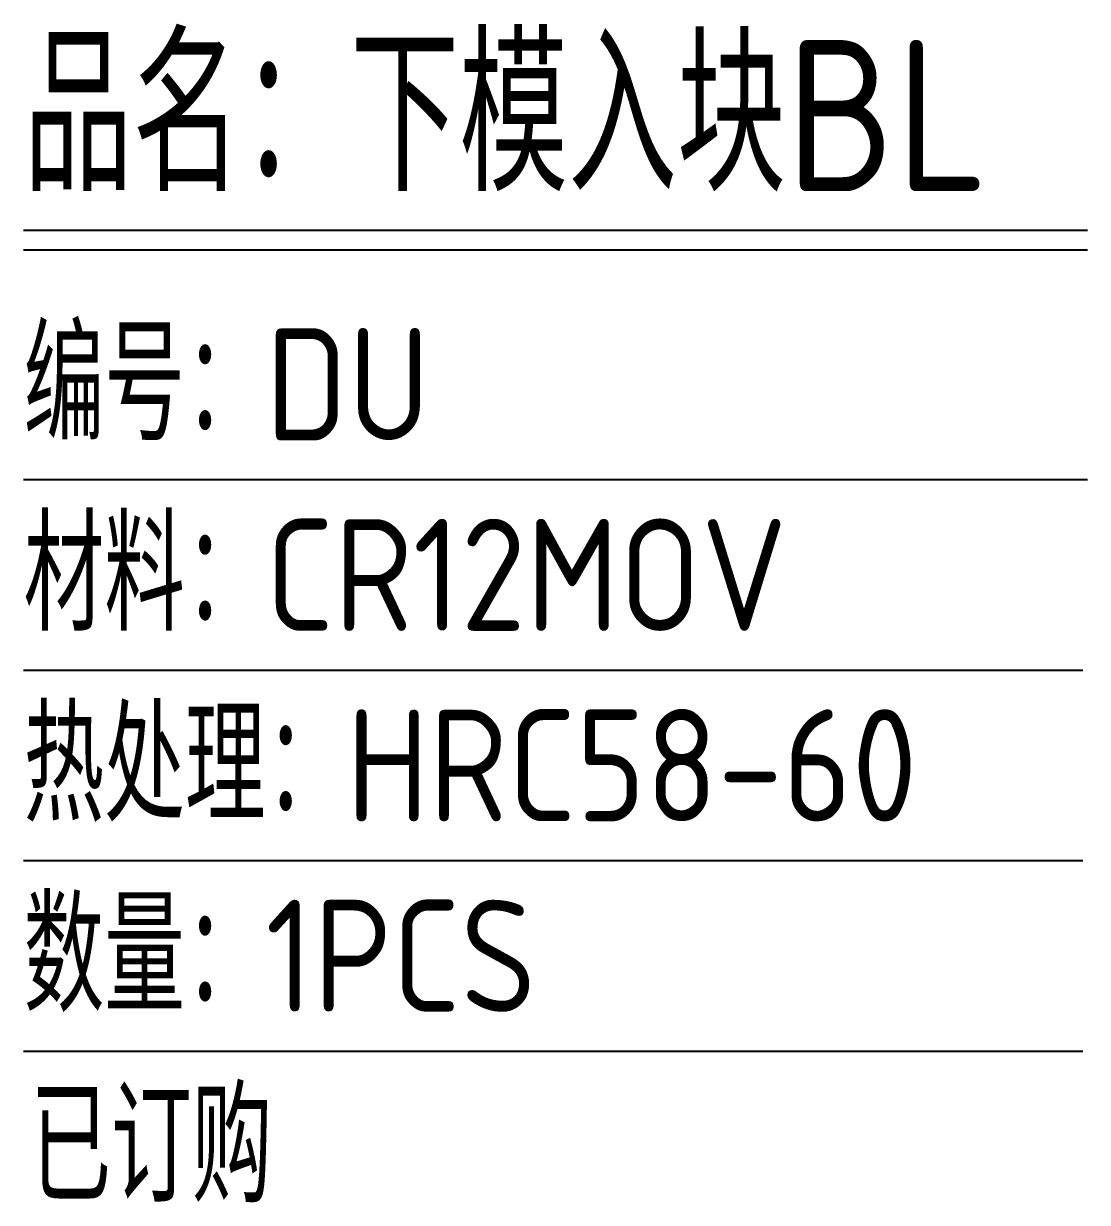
# Model space of a CAD drawing. Header units: millimetres. Extents: x 107096 to 107423, y -5188 to -4935.
# Drawn here: x 107095.7 to 107187.9, y -5188.1 to -5085.9 of the extents above; entities that cross this region are included whole.
import ezdxf

# ---------------------------------------------------------------- set-up
doc = ezdxf.new("R2010")
doc.units = ezdxf.units.MM
doc.layers.add('DIM', color=4, linetype='Continuous')
doc.styles.add('gbenor', font='gbenor.shx', dxfattribs={"bigfont": 'gbcbig.shx'})

msp = doc.modelspace()

# ---------------------------------------------------------------- linework, layer by layer
at = {"layer": 'DIM', "color": 4, "linetype": 'Continuous', "lineweight": 25}
for p, q in [((107095.669, -5103.782), (107187.921, -5103.782)), ((107095.669, -5105.482), (107187.921, -5105.482)), ((107095.669, -5125.399), (107187.921, -5125.399)), ((107095.669, -5141.915), (107187.52, -5141.915)), ((107095.669, -5158.431), (107187.52, -5158.431)), ((107095.669, -5174.947), (107187.52, -5174.947))]:
    msp.add_line(p, q, dxfattribs=at)

# ---------------------------------------------------------------- texts
at = {"layer": 'DIM', "color": 3, "linetype": 'Continuous', "lineweight": 25, "style": 'gbenor'}
for s, height, p in [('品名：下模入块BL', 13.1157, (107095.669, -5100.382)), ('编号：DU', 9.7154, (107095.669, -5121.998)), ('材料：CR12MOV', 9.7154, (107095.669, -5138.514)), ('热处理：HRC58-60', 9.71536, (107095.669, -5155.03)), ('数量：1PCS', 9.7154, (107095.669, -5171.547)), ('已订购', 9.7154, (107096.26, -5188.063))]:
    msp.add_text(s, height=height, dxfattribs=at).set_placement(p)

doc.saveas('drawing.dxf')
